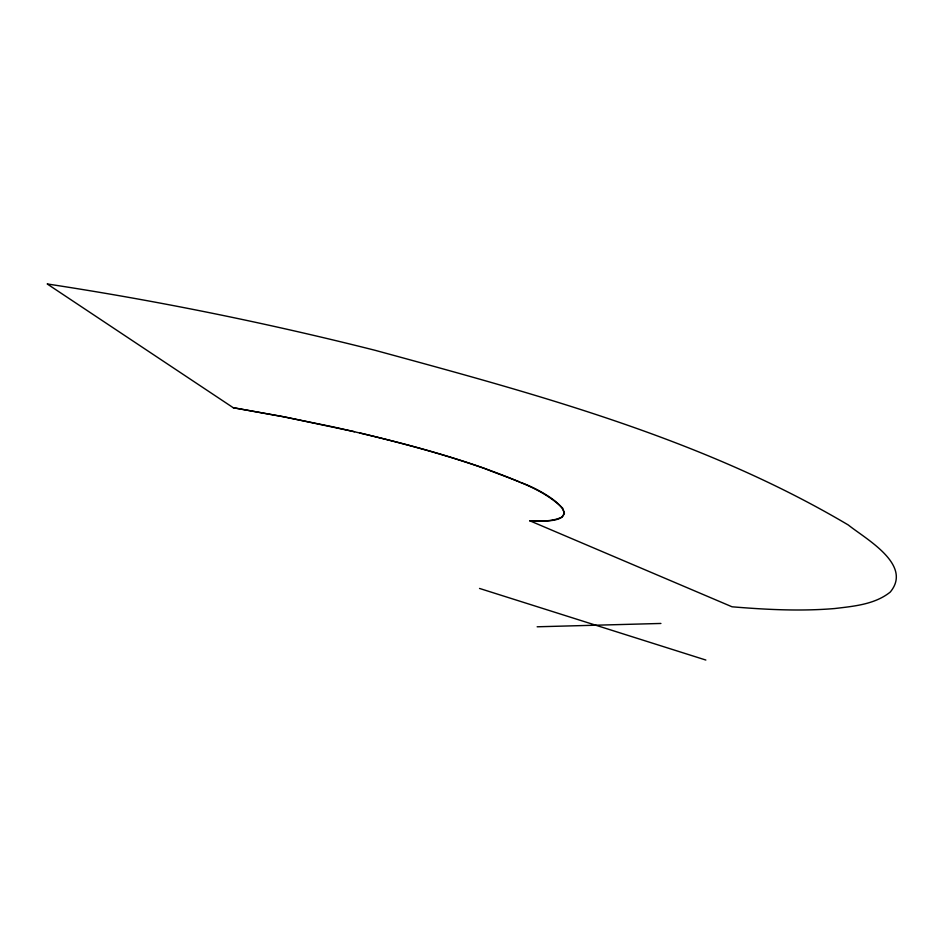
<?xml version="1.0" encoding="UTF-8"?>
<svg xmlns="http://www.w3.org/2000/svg" width="944" height="944" viewBox="0 0 944 944"><rect width="100%" height="100%" fill="white"/><g stroke="black" fill="none" stroke-linecap="round" stroke-linejoin="round"><path stroke-width="1.42" d="M537.148 626.792L660.918 623.453M354.519 431.715L284.994 417.024L233.239 407.714L47.2 283.955C140.125 298.068 232.448 316.157 323.922 337.787A618.202 108.501 14.7 0 1 374.921 350.259C536.9 394.391 702.749 438.748 848.326 525.006C865.377 538.741 913.143 564.689 890.216 592.1C874.699 604.526 853.718 606.249 834.697 608.538C800.524 611.405 766.15 609.623 732.037 606.791L529.808 520.781C596.927 524.888 549.137 492.449 520.64 482.478M529.808 520.781C540.57 521.206 551.898 521.772 561.892 517.123L564.441 513.265L562.683 508.202C541.301 487.21 510.846 479.245 483.788 468.165C434.606 451.161 384.125 438.287 333.374 426.959L282.433 416.54L233.239 407.714M359.664 432.907C413.814 445.934 468 460.271 519.424 481.947M479.528 588.442L705.852 660.045"/></g></svg>
